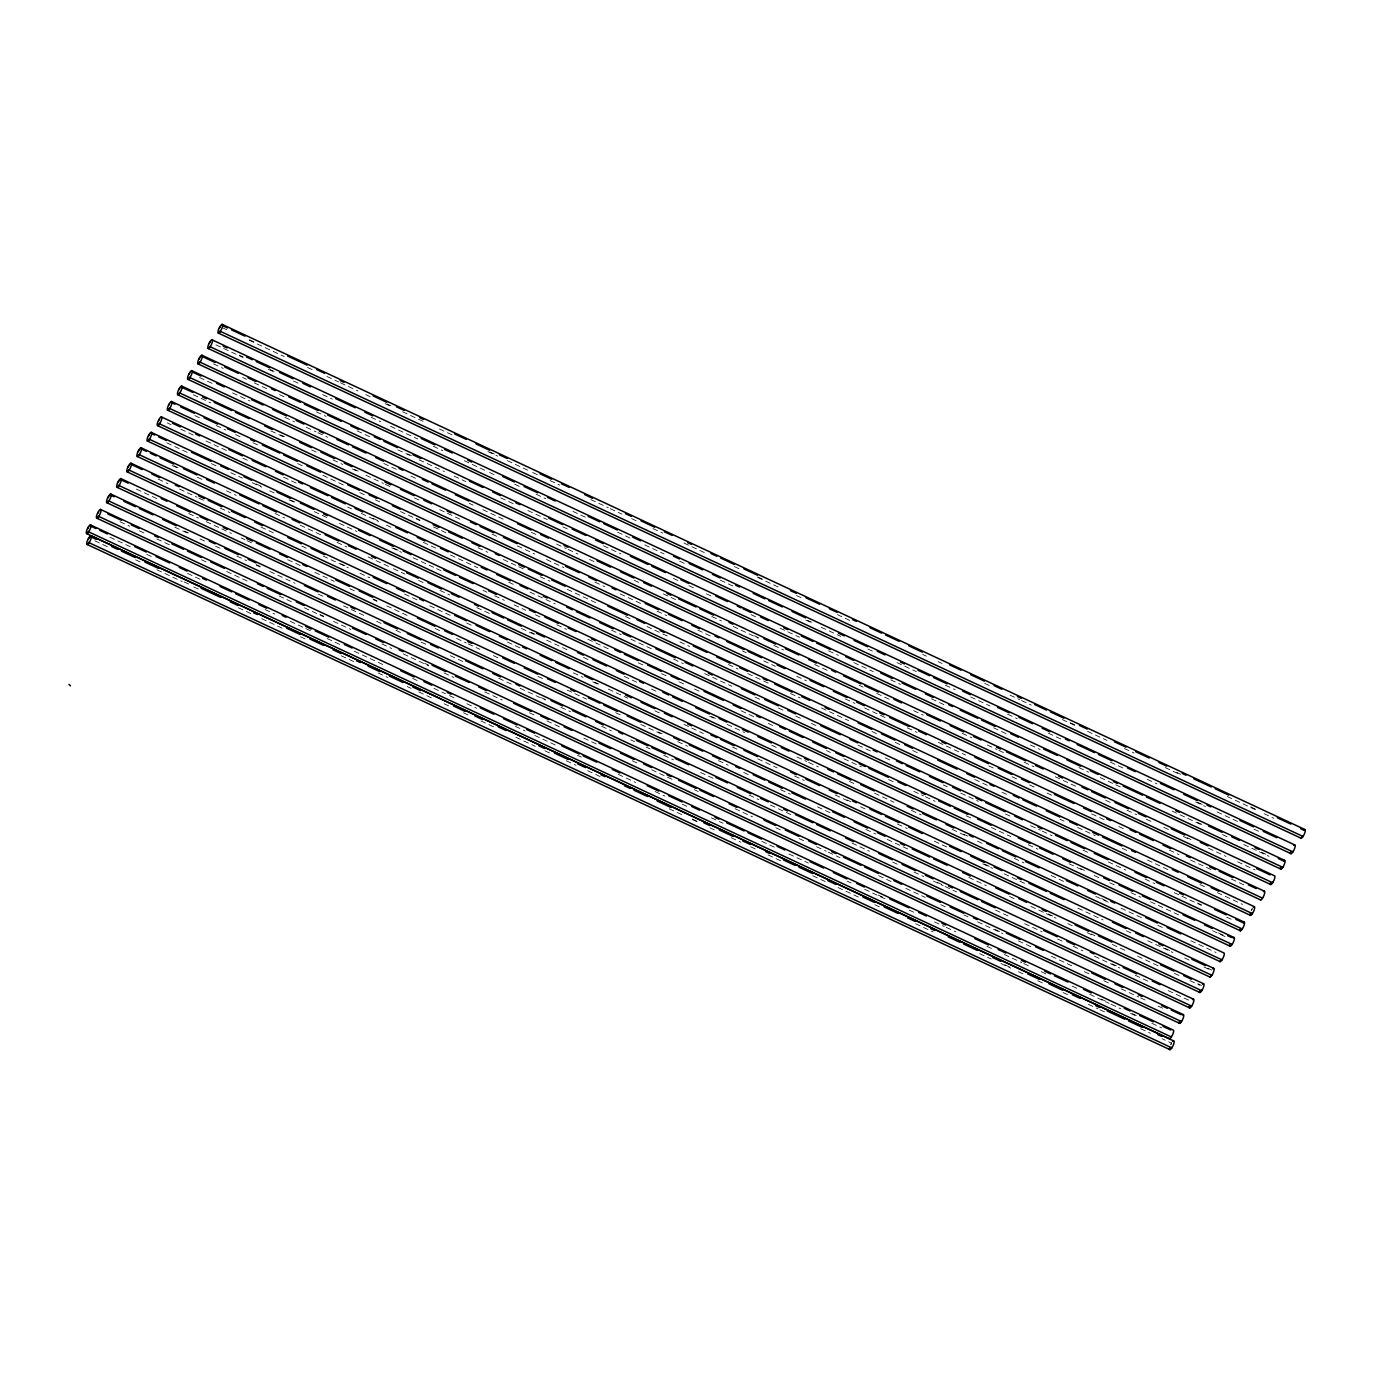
<?xml version="1.0" encoding="UTF-8"?>
<svg xmlns="http://www.w3.org/2000/svg" width="1374" height="1374" viewBox="0 0 1374 1374"><rect width="100%" height="100%" fill="white"/><g stroke="black" fill="none" stroke-linecap="round" stroke-linejoin="round"><path stroke-width="0.75" stroke-dasharray="5 3.75" d="M1170.923 1044.635L1171.713 1043.227L1162.009 1038.692M1251.474 910.361L1252.281 908.953M249.312 339.722L255.135 342.435M387.073 403.99L390.955 405.811M489.917 451.977L497.663 455.601M757.675 576.891L763.497 579.605M1070.071 722.638L1075.894 725.352M1176.779 772.428L1180.661 774.249M1250.512 806.83L1256.334 809.544M222.159 327.596L227.981 330.327M249.329 340.271L284.246 356.57M307.536 367.442L313.358 370.156M326.943 376.493L338.571 381.92M340.512 382.831L357.979 390.972M365.742 394.596L371.564 397.309M385.149 403.647L390.972 406.361M402.616 411.788L423.948 421.749M439.474 428.997L453.059 435.335M487.976 451.617L497.68 456.151M507.384 460.668L530.673 471.54M532.614 472.45L538.436 475.164M550.081 480.591L559.785 485.125M590.82 499.604L608.287 507.745M610.228 508.655L621.872 514.082M631.576 518.616L637.381 521.33M652.908 528.578L662.611 533.095M683.96 543.056L707.249 553.911M734.403 566.586L740.225 569.3M757.692 577.458L780.982 588.312M796.491 595.56L802.313 598.274M837.247 614.573L850.832 620.911M922.624 654.402L926.505 656.205M938.133 661.65L942.014 663.453M984.711 683.376L990.534 686.09M1009.924 695.141L1019.628 699.658M1021.569 700.568L1031.273 705.085M1062.325 719.581L1075.911 725.919M1087.538 731.346L1106.946 740.397M1124.413 748.538L1134.117 753.072M1165.152 767.551L1180.678 774.799M1227.257 796.525L1256.351 810.11M1264.114 813.717L1273.818 818.251M239.179 355.145L243.061 356.965M270.231 369.623L274.113 371.444M807.689 620.378L811.57 622.199M1197.699 802.347L1205.462 805.954M215.907 344.84L221.729 347.553M223.67 348.464L243.078 357.515M268.308 369.28L274.113 371.993M293.521 381.045L299.343 383.758M322.632 394.63L332.336 399.147M371.135 417.267L380.838 421.784M390.542 426.318L417.713 438.993M433.222 446.224L442.926 450.758M464.275 460.719L487.564 471.574M489.505 472.484L495.31 475.198M514.718 484.249L520.54 486.963M536.066 494.211L545.77 498.728M572.924 511.403L586.509 517.74M617.561 532.219L631.147 538.556M644.715 544.894L664.123 553.945M679.649 561.193L685.471 563.907M720.388 580.206L733.974 586.543M805.765 620.035L811.587 622.748M821.291 627.283L840.699 636.334M867.853 649.009L873.675 651.723M896.964 662.577L902.787 665.291M904.727 666.201L916.372 671.628M945.467 685.214L955.17 689.748M970.697 696.979L990.104 706.03M1007.571 714.188L1017.258 718.705M1048.31 733.184L1063.837 740.431M1110.398 762.158L1125.924 769.406M1147.273 779.367L1156.977 783.884M1195.775 801.987L1205.479 806.521M1217.124 811.948L1238.455 821.91M1253.981 829.14L1259.803 831.871M407.563 453.849L411.444 455.67M1197.269 822.287L1203.092 825.001M1261.298 852.172L1269.061 855.779M213.537 363.887L223.241 368.404M242.648 377.472L246.53 379.276M254.293 382.899L267.878 389.237M279.506 394.664L285.328 397.378M316.381 411.857L326.085 416.391M357.12 430.869L370.705 437.207M397.876 449.882L409.521 455.309M419.225 459.843L444.437 471.608M454.141 476.143L465.786 481.57M500.703 497.869L514.288 504.206M527.874 510.544L547.281 519.595M562.808 526.826L568.63 529.54M603.547 545.839L621.014 553.98M673.397 578.437L679.22 581.15M688.924 585.668L694.746 588.381M706.391 593.826L712.213 596.539M751.011 614.642L756.834 617.355M780.123 628.21L785.945 630.941M787.886 631.834L799.513 637.278M828.625 650.847L838.329 655.381M853.855 662.611L873.246 671.663M890.713 679.821L900.417 684.338M931.469 698.834L946.978 706.064M993.557 727.791L1009.083 735.038M1030.414 745L1040.118 749.517M1078.934 767.619L1088.637 772.154M1100.265 777.581L1113.85 783.919M1115.791 784.829L1121.613 787.542M1172.056 811.072L1203.109 825.568M1222.516 834.619L1228.339 837.333M1243.848 844.581L1257.433 850.901M1259.374 851.811L1269.078 856.346M754.446 635.853L758.328 637.656M1187.136 837.711L1191.018 839.531M199.539 377.507L213.107 383.844M232.515 392.895L249.982 401.036M284.899 417.335L294.603 421.852M306.247 427.28L315.951 431.814M317.892 432.724L327.596 437.241M383.861 463.502L397.447 469.839M411.032 476.177L418.795 479.801M469.238 503.331L473.12 505.134M482.824 509.668L504.172 519.63M531.326 532.305L537.148 535.018M556.556 544.07L566.26 548.587M568.201 549.497L577.904 554.031M589.532 559.458L595.354 562.172M634.17 580.275L639.992 582.988M663.264 593.86L669.086 596.574M671.027 597.467L676.85 600.198M711.784 616.479L721.487 621.014M733.115 626.441L758.345 638.206M773.871 645.454L783.575 649.988M814.61 664.466L830.136 671.697M859.248 685.283L863.13 687.103M876.715 693.423L892.224 700.671M913.573 710.633L923.276 715.15M962.075 733.269L971.779 737.786M987.305 745.034L997.009 749.551M998.95 750.462L1004.772 753.175M1024.18 762.226L1033.866 766.761M1055.215 776.722L1078.504 787.577M1105.658 800.252L1111.48 802.966M1127.006 810.213L1136.71 814.73M1146.414 819.265L1152.236 821.978M1163.881 827.406L1169.703 830.119M1183.272 836.457L1191.035 840.081M1208.502 848.222L1225.969 856.38M1237.613 861.807L1255.063 869.948M280.588 434.923L284.47 436.726M354.32 469.307L358.202 471.127M193.287 394.733L199.11 397.447M201.051 398.357L210.754 402.874M270.901 430.938L284.487 437.276M311.64 449.951L317.463 452.664M332.989 459.912L342.693 464.446M352.397 468.963L356.278 470.767M365.965 475.301L383.432 483.442M385.373 484.352L391.195 487.066M414.484 497.938L420.307 500.651M439.697 509.702L445.519 512.416M447.46 513.326L461.046 519.664M492.098 534.143L497.92 536.856M517.311 545.907L534.778 554.066M546.423 559.493L563.89 567.634M594.925 582.129L604.629 586.646M620.155 593.894L641.503 603.839M657.03 611.087L666.716 615.621M697.769 630.099L713.295 637.347M742.389 650.915L746.271 652.736M763.738 660.877L775.383 666.304M796.731 676.266L806.435 680.8M845.233 698.902L854.937 703.419M864.641 707.953L887.913 718.808M907.321 727.859L917.025 732.394M938.373 742.355L965.527 755.03M988.816 765.885L994.639 768.598M1012.106 776.757L1019.869 780.363M1029.573 784.898L1035.378 787.611M1047.022 793.038L1052.845 795.752M1091.66 813.872L1105.246 820.209M1118.814 826.547L1126.577 830.154M1169.274 850.077L1178.978 854.594M1190.605 860.038L1211.954 869.982M1231.362 879.051L1244.947 885.371M415.978 518.238L419.86 520.042M194.799 415.583L200.621 418.314M216.147 425.545L225.834 430.079M235.538 434.596L241.36 437.31M253.005 442.754L258.827 445.468M297.643 463.57L303.448 466.284M322.856 475.335L346.145 486.207M359.73 492.545L365.553 495.258M375.239 499.775L381.062 502.489M400.469 511.54L419.877 520.591M433.463 526.929L447.031 533.267M478.083 547.762L487.787 552.279M503.313 559.527L516.899 565.865M518.84 566.775L524.645 569.489M540.171 576.719L549.875 581.254M567.342 589.394L598.377 603.89M625.548 616.548L631.37 619.279M646.896 626.51L668.245 636.471M679.872 641.898L689.576 646.433M728.392 664.535L738.096 669.052M747.782 673.586L771.072 684.441M790.479 693.509L800.183 698.026M821.515 707.988L848.685 720.663M871.975 731.518L877.797 734.231M895.247 742.389L903.01 746.013M912.714 750.53L918.536 753.244M974.801 779.505L988.387 785.842M1001.972 792.18L1009.735 795.804M1060.178 819.333L1064.06 821.137M1077.645 827.474L1095.112 835.632M1122.266 848.308L1128.088 851.021M1147.496 860.072L1168.845 870.034M1199.88 884.513L1205.702 887.226M1217.347 892.653L1242.577 904.418M372.869 518.273L378.692 520.986M1197.51 902.993L1201.391 904.813M167.199 422.866L171.08 424.686M180.784 429.203L194.369 435.541M206.014 440.968L227.363 450.93M242.872 458.177L248.694 460.891M283.628 477.19L297.213 483.528M347.656 507.058L351.538 508.861M361.242 513.395L378.709 521.536M386.455 525.16L394.218 528.784M423.329 542.352L438.856 549.6M450.5 555.027L477.654 567.702M508.706 582.198L514.529 584.912M530.038 592.142L555.268 603.925M611.533 630.168L621.237 634.702M630.941 639.219L654.23 650.091M673.638 659.142L683.325 663.659M704.673 673.621L731.844 686.296M755.116 697.15L760.938 699.881M778.405 708.022L786.168 711.646M795.872 716.163L801.695 718.877M811.399 723.411L819.162 727.035M857.96 745.137L871.545 751.475M885.131 757.813L892.894 761.436M943.337 784.966L947.218 786.77M960.804 793.107L978.254 801.265M1005.424 813.94L1011.247 816.654M1030.655 825.705L1040.358 830.222M1042.299 831.133L1051.986 835.667M1083.038 850.145L1088.861 852.859M1108.268 861.91L1125.718 870.068M1145.126 879.12L1154.83 883.637M1174.238 892.688L1180.06 895.401M1182.001 896.312L1201.391 905.363M1226.621 917.128L1232.444 919.841M256.011 483.906L261.833 486.619M290.945 500.205L294.826 502.008M393.771 548.174L401.534 551.798M1080.651 868.643L1084.533 870.446M1218.412 932.912L1226.175 936.536M166.769 442.823L188.118 452.785M211.407 463.639L217.229 466.353M230.815 472.69L242.442 478.118M252.146 482.652L261.85 487.169M269.613 490.793L275.435 493.506M289.021 499.844L294.843 502.558M314.234 511.609L327.819 517.946M339.464 523.391L356.931 531.532M391.848 547.831L401.552 552.348M413.196 557.792L434.545 567.737M436.485 568.647L442.308 571.361M483.047 590.373L486.928 592.177M494.692 595.801L504.395 600.335M514.099 604.852L525.744 610.296M535.431 614.813L541.253 617.527M556.779 624.775L566.483 629.292M587.832 639.254L611.104 650.125M638.275 662.8L644.097 665.514M661.564 673.655L669.327 677.279M679.031 681.796L684.836 684.527M694.54 689.044L702.303 692.668M741.118 710.77L754.704 717.108M768.272 723.445L776.035 727.069M826.495 750.599L830.377 752.42M843.945 758.757L861.412 766.898M888.583 779.573L894.405 782.287M913.796 791.338L923.5 795.872M925.441 796.765L935.144 801.3M966.197 815.778L972.019 818.492M991.41 827.543L1010.817 836.594M1028.284 844.752L1037.988 849.269M1069.024 863.765L1084.55 870.996M1094.254 875.53L1100.076 878.244M1109.78 882.778L1115.602 885.491M1131.111 892.722L1140.815 897.256M1150.519 901.773L1156.341 904.504M1158.282 905.397L1181.571 916.269M1212.607 930.748L1226.192 937.085M174.103 465.838L177.967 467.641M531.12 632.401L535.001 634.204M711.56 716.593L715.442 718.396M963.809 834.276L967.691 836.079M1101.57 898.544L1109.333 902.168M172.162 465.477L177.985 468.208M197.392 477.259L203.215 479.973M226.504 490.827L236.208 495.361M275.006 513.464L284.71 517.998M300.236 525.229L321.568 535.19M337.094 542.438L346.798 546.955M368.146 556.917L391.435 567.771M393.359 568.681L405.004 574.109M418.589 580.446L424.411 583.16M439.938 590.408L449.642 594.942M476.795 607.617L490.381 613.938M521.433 628.433L535.018 634.771M546.646 640.198L567.994 650.16M583.521 657.39L589.343 660.121M624.26 676.403L637.845 682.741M651.431 689.078L659.194 692.702M709.637 716.232L713.518 718.052M727.104 724.39L744.571 732.531M771.724 745.206L777.547 747.92M796.954 756.971L806.658 761.505M808.599 762.415L818.303 766.932M849.338 781.411L855.16 784.125M874.568 793.193L893.976 802.244M911.443 810.385L921.13 814.919M952.182 829.398L967.708 836.646M977.412 841.163L983.234 843.876M1014.27 858.355L1023.974 862.889M1051.144 875.564L1064.713 881.902M1095.765 896.38L1109.35 902.718M1120.995 908.145L1142.326 918.107M1157.853 925.355L1163.675 928.068M1190.846 940.743L1216.059 952.508M340.529 563.632L348.292 567.256M594.719 682.225L598.6 684.029M846.968 799.908L850.849 801.712M984.729 864.177L992.492 867.801M1165.169 948.369L1172.932 951.993M1207.866 968.275L1211.748 970.096M158.165 479.097L167.868 483.631M179.496 489.058L196.963 497.199M198.904 498.109L204.726 500.823M220.252 508.071L229.956 512.588M260.991 527.084L274.577 533.421M301.748 546.079L307.57 548.81M323.096 556.041L348.309 567.806M359.954 573.25L369.658 577.767M404.574 594.066L418.16 600.404M429.804 605.831L451.153 615.792M466.679 623.04L472.501 625.754M507.418 642.036L521.004 648.373M573.387 672.831L583.091 677.348M592.795 681.882L598.617 684.596M608.321 689.113L627.712 698.164M654.883 710.839L660.705 713.553M683.994 724.424L689.817 727.138M691.757 728.048L703.385 733.476M732.497 747.061L738.319 749.775M757.727 758.826L777.117 767.877M794.584 776.018L804.288 780.552M835.34 795.031L850.849 802.279M860.553 806.796L866.376 809.509M897.428 824.005L907.132 828.522M934.286 841.197L947.871 847.535M982.805 863.834L992.509 868.351M1004.136 873.795L1025.485 883.74M1077.869 908.18L1103.099 919.962M1126.388 930.816L1132.21 933.53M1147.719 940.778L1161.305 947.115M1163.246 948.026L1172.949 952.543M1184.594 957.97L1190.416 960.684M1204.002 967.021L1211.765 970.645M373.093 598.978L376.974 600.782M658.318 732.05L662.199 733.853M1048.328 914.002L1056.091 917.626M1091.008 933.925L1094.889 935.728M1197.733 983.715L1201.615 985.519M136.387 489.092L157.735 499.054M188.77 513.533L198.474 518.067M206.237 521.673L219.823 528.011M221.764 528.921L231.467 533.456M241.171 537.973L245.053 539.793M246.994 540.686L252.816 543.4M287.733 559.699L301.318 566.036M314.904 572.374L334.294 581.425M349.82 588.673L355.643 591.387M373.11 599.528L376.991 601.348M386.695 605.865L408.026 615.827M435.197 628.502L441.02 631.216M456.546 638.463L466.25 642.98M468.191 643.891L479.835 649.318M493.403 655.656L499.226 658.369M538.041 676.472L543.864 679.203M567.136 690.057L572.958 692.771M574.899 693.681L586.543 699.108M615.655 712.694L621.477 715.407M640.868 724.459L660.276 733.51M677.743 741.651L687.447 746.185M718.482 760.664L728.186 765.198M743.712 772.428L751.475 776.052M780.569 789.638L790.273 794.155M817.444 806.83L831.03 813.168M865.946 829.467L875.65 834.001M887.295 839.428L908.643 849.39M968.79 877.436L986.257 885.595M1009.529 896.449L1015.352 899.163M1030.878 906.411L1044.463 912.748M1046.404 913.658L1056.108 918.176M1067.753 923.62L1073.575 926.334M1087.143 932.671L1094.906 936.278M1112.373 944.436L1125.959 950.774M1137.603 956.201L1158.935 966.162M1174.461 973.393L1180.283 976.124M1189.987 980.641L1199.691 985.175M184.46 531.12L188.341 532.923M256.251 564.611L260.133 566.414M541.476 697.683L545.358 699.486M937.308 882.348L943.114 885.079M1111.927 963.827L1119.69 967.451M174.773 527.152L188.358 533.49M199.986 538.917L205.808 541.631M215.512 546.165L221.334 548.879M236.86 556.109L246.564 560.644M256.268 565.161L260.15 566.981M269.836 571.498L295.067 583.28M318.356 594.135L324.178 596.848M343.569 605.9L349.391 608.613M351.332 609.524L364.917 615.861M376.562 621.288L382.384 624.002M395.97 630.34L401.792 633.071M421.183 642.122L427.005 644.835M450.294 655.69L463.88 662.028M498.796 678.327L512.382 684.664M520.145 688.288L545.375 700.053M560.901 707.301L570.588 711.818M601.64 726.296L611.344 730.831M630.752 739.882L634.633 741.685M646.261 747.13L650.142 748.933M663.728 755.271L673.432 759.805M700.603 772.463L714.171 778.8M749.105 795.099L758.809 799.634M770.453 805.061L791.785 815.022M851.949 843.086L869.399 851.227M892.688 862.082L898.51 864.813M914.036 872.043L923.74 876.578M933.444 881.095L943.131 885.629M945.072 886.539L956.716 891.966M995.532 910.069L1009.1 916.406M1024.626 923.654L1042.093 931.795M1057.619 939.043L1063.442 941.757M1073.146 946.274L1082.832 950.808M1094.477 956.235L1119.707 968M1135.233 975.248L1148.819 981.586M1168.209 990.637L1189.558 1000.598M319.85 614.436L323.732 616.239M424.635 663.316L428.499 665.136M964.033 914.981L967.914 916.784M995.085 929.459L1002.848 933.083M120.019 521.759L129.706 526.276M139.409 530.811L145.232 533.524M156.876 538.952L170.462 545.289M201.497 559.768L207.319 562.481M226.727 571.532L248.076 581.494M279.111 595.99L284.933 598.703M286.874 599.596L292.696 602.327M304.341 607.755L323.749 616.806M333.453 621.323L350.902 629.481M381.955 643.959L391.659 648.494M403.303 653.921L428.516 665.686M444.042 672.934L453.746 677.451M484.799 691.946L502.249 700.087M529.419 712.763L535.242 715.476M546.886 720.903L562.413 728.151M583.744 738.113L597.329 744.45M632.263 760.732L638.086 763.446M651.654 769.784L674.943 780.655M694.351 789.707L698.232 791.51M735.09 808.719L752.557 816.86M775.846 827.732L781.669 830.446M799.118 838.587L806.882 842.21M816.585 846.745L826.289 851.262M828.23 852.172L839.875 857.599M878.673 875.702L892.258 882.039M905.844 888.377L925.252 897.428M940.778 904.676L946.583 907.39M977.635 921.868L1002.865 933.633M1018.374 940.881L1031.96 947.218M1051.368 956.27L1072.716 966.231M1084.361 971.658L1090.166 974.372M1103.751 980.71L1109.574 983.423M1121.218 988.868L1138.685 997.009M1140.626 997.919L1146.448 1000.633M1158.093 1006.06L1163.898 1008.774M878.244 895.092L885.99 898.716M1101.381 999.207L1105.246 1001.011M1132.416 1013.686L1136.298 1015.489M109.886 537.182L133.158 548.037M146.743 554.375L152.566 557.088M187.499 573.387L201.085 579.725M265.113 609.592L274.817 614.126M290.326 621.357L303.912 627.695M305.852 628.605L311.675 631.319M327.201 638.567L342.727 645.814M354.355 651.242L385.407 665.72M412.578 678.395L418.4 681.109M433.909 688.357L445.554 693.784M449.435 695.587L455.258 698.318M466.902 703.746L476.606 708.263M515.405 726.365L525.108 730.899M534.812 735.433L558.102 746.288M577.492 755.339L581.374 757.16M618.248 774.352L635.715 782.493M655.106 791.544L664.81 796.078M682.277 804.219L690.04 807.843M711.389 817.805L723.033 823.232M761.831 841.335L775.417 847.672M789.002 854.01L808.393 863.061M847.208 881.163L851.09 882.984M864.675 889.321L886.007 899.283M909.296 910.138L915.118 912.851M934.526 921.902L944.23 926.437M946.171 927.347L955.857 931.864M986.91 946.342L992.732 949.073M1004.377 954.501L1021.844 962.642M1023.767 963.552L1029.59 966.266M1041.234 971.693L1047.057 974.406M1072.287 986.189L1080.05 989.795M1089.754 994.329L1109.144 1003.381M1111.085 1004.291L1120.789 1008.808M1130.493 1013.342L1136.315 1016.056M1151.841 1023.304L1161.545 1027.821M184.082 581.889L189.887 584.603M692.444 819.076L698.267 821.789M1004.823 964.823L1010.646 967.536M94.84 540.806L108.409 547.144M135.579 559.819L141.402 562.533M156.928 569.781L182.141 581.546M193.786 586.973L199.608 589.686M238.423 607.789L252.009 614.126M261.695 618.661L284.985 629.515M300.511 636.763L306.333 639.477M341.25 655.776L354.835 662.113M378.125 672.968L387.829 677.502M407.219 686.553L411.101 688.357M418.864 691.981L432.449 698.318M444.094 703.746L449.916 706.476M463.502 712.814L469.324 715.528M480.952 720.955L494.537 727.293M515.885 737.254L535.293 746.305M544.997 750.822L552.743 754.446M566.328 760.784L576.032 765.318M587.677 770.745L601.262 777.083M669.172 808.771L682.758 815.091M692.462 819.625L700.208 823.249M709.911 827.766L715.734 830.497M731.26 837.728L740.964 842.262M750.668 846.779L756.49 849.493M768.135 854.937L781.703 861.275M812.755 875.753L826.341 882.091M837.985 887.518L859.317 897.48M874.843 904.727L880.665 907.441M915.599 923.723L933.049 931.881M979.628 953.608L991.272 959.035M1000.959 963.552L1010.663 968.086M1018.426 971.71L1024.248 974.424M1037.834 980.761L1043.656 983.475M1063.064 992.526L1068.886 995.24M1088.277 1004.291L1097.981 1008.825M1099.921 1009.735L1105.744 1012.449M1140.678 1028.731L1150.364 1033.265M1170.682 1044.463A4.826 1.322 -65 0 1 1171.696 1042.66M1251.233 910.189A4.826 1.322 -65 0 1 1252.264 908.403"/><path stroke-width="1.5" d="M70.469 685.849L69.009 684.372M87.73 528.629L88.537 527.221M97.863 513.206L98.67 511.798M107.996 497.783L108.804 496.375M118.13 482.36L118.92 480.952M128.263 466.937L129.053 465.528M88.211 539.501L89.018 538.093M138.379 451.514L139.186 450.088M148.512 436.09L149.319 434.665M158.645 420.667L159.436 419.242M168.779 405.244L169.569 403.819M178.895 389.804L179.702 388.395M189.028 374.381L189.835 372.972M199.161 358.957L199.969 357.549M209.295 343.534L210.085 342.126M219.411 328.111L220.218 326.703M219.514 331.787L220.338 330.773M209.398 347.21L210.205 346.196M199.264 362.633L200.072 361.62M189.131 378.056L189.938 377.06M178.998 393.479L179.822 392.483M168.882 408.92L169.689 407.906M158.749 424.343L159.556 423.329M148.615 439.766L149.423 438.753M138.482 455.189L139.306 454.176M128.366 470.612L129.173 469.599M118.233 486.035L119.04 485.022M108.099 501.458L108.907 500.445M97.966 516.882L98.773 515.868M87.833 532.305L88.657 531.291M88.314 543.177L89.121 542.163M1302.226 836.921L1303.033 835.907M1292.092 852.344L1292.9 851.33M1281.959 867.767L1282.784 866.754M1271.843 883.19L1272.65 882.177M1261.71 898.613L1262.517 897.6M1251.577 914.036L1252.384 913.023M1241.443 929.459L1242.268 928.446M1221.194 960.323L1222.001 959.31M1211.061 975.746L1211.868 974.733M1200.928 991.169L1201.735 990.156M1190.794 1006.592L1191.619 1005.579M1180.678 1022.016L1181.485 1021.002M1170.545 1037.439L1171.352 1036.425M1171.009 1048.31L1171.833 1047.297M222.073 324.333L1304.785 829.467M221.695 325.277L227.517 327.991M231.399 329.812L244.984 336.149M287.698 356.072L307.106 365.123M316.81 369.658L324.59 373.281M340.117 380.529L343.998 382.333M373.11 395.918L386.712 402.256M396.416 406.79L404.179 410.414M419.705 417.644L423.587 419.465M454.657 433.944L466.301 439.388M476.005 443.905L489.591 450.26M499.294 454.777L507.075 458.401M540.068 473.79L551.713 479.234M561.416 483.751L569.197 487.375M584.723 494.623L592.486 498.247M625.496 513.636L631.319 516.366M641.023 520.883L654.608 527.221M664.312 531.755L672.075 535.379M687.618 542.627L691.5 544.43M710.908 553.482L716.73 556.212M720.611 558.016L734.197 564.353M743.901 568.888L757.503 575.225M790.479 590.614L796.285 593.328M805.988 597.845L819.557 604.182M829.261 608.699L837.024 612.323M852.533 619.571L856.414 621.374M869.982 627.712L881.627 633.139M885.491 634.943L899.077 641.28M908.764 645.814L922.349 652.135M949.503 664.81L961.13 670.237M970.834 674.771L984.402 681.109M994.106 685.626L1001.852 689.25M1017.378 696.481L1021.26 698.301M1034.828 704.622L1046.473 710.066M1050.337 711.869L1063.923 718.207M1079.432 725.438L1087.195 729.062M1114.348 741.737L1125.976 747.164M1135.68 751.681L1149.248 758.019M1158.952 762.536L1166.698 766.16M1182.224 773.407L1186.088 775.211M1193.851 778.835L1211.301 786.976M1215.183 788.779L1228.768 795.117M1277.253 817.736L1290.821 824.074M1300.525 828.608L1304.39 830.411M220.355 331.34L1303.05 836.457M218.466 333.143L1301.178 838.26M211.957 339.756L1294.651 844.89M223.206 346.145L227.088 347.948M246.513 357L252.335 359.73M256.217 361.534L269.802 367.871M279.506 372.406L293.091 378.743M302.812 383.277L310.576 386.884M335.806 398.666L355.231 407.717M364.934 412.252L372.697 415.875M421.234 438.512L434.819 444.85M444.523 449.384L452.286 452.991M467.813 460.238L471.694 462.059M502.764 476.538L514.408 481.982M524.112 486.499L537.698 492.837M547.419 497.371L555.182 500.995M588.175 516.384L599.837 521.828M603.718 523.631L617.304 529.969M632.83 537.217L640.593 540.841M673.603 556.23L679.426 558.96M689.13 563.477L702.715 569.815M712.419 574.349L720.182 577.973M735.725 585.221L739.607 587.024M753.192 593.362L764.837 598.789M768.701 600.61L782.287 606.93M791.974 611.464L805.559 617.802M838.518 633.174L844.34 635.904M854.044 640.421L867.612 646.759M877.316 651.276L885.062 654.9M900.588 662.131L904.453 663.951M918.038 670.289L929.666 675.716M933.547 677.519L947.133 683.857M962.642 691.088L970.405 694.712M997.541 707.387L1009.186 712.814M1018.89 717.331L1032.458 723.669M1042.145 728.203L1049.908 731.81M1065.417 739.057L1069.298 740.861M1077.061 744.485L1094.511 752.626M1098.393 754.446L1111.961 760.767M1127.487 768.014L1135.233 771.638M1160.446 783.403L1174.031 789.724M1183.718 794.258L1197.304 800.595M1206.99 805.112L1210.872 806.916M1239.966 820.501L1253.535 826.839M1263.238 831.356L1276.807 837.693M210.222 346.763L1292.917 851.88M208.35 348.567L1291.045 853.683M201.823 355.196L1284.518 860.313M201.428 356.124L215.031 362.478M224.735 366.995L238.32 373.333M248.024 377.867L255.787 381.491M271.331 388.739L275.212 390.542M288.798 396.88L300.442 402.324M304.324 404.128L317.909 410.465M327.613 415L341.216 421.337M350.92 425.854L358.683 429.478M374.209 436.726L380.031 439.44M383.913 441.26L397.515 447.598M413.042 454.846L420.805 458.469M469.341 481.106L482.927 487.444M492.631 491.961L500.394 495.585M515.937 502.832L519.819 504.653M548.93 518.238L562.516 524.576M572.219 529.093L585.822 535.431M595.526 539.965L603.289 543.589M630.46 556.264L647.944 564.422M651.826 566.225L665.411 572.563M680.937 579.811L688.7 583.435M715.888 596.11L727.533 601.537M737.237 606.071L741.118 607.892M743.059 608.785L750.822 612.409M760.509 616.926L768.272 620.55M783.781 627.798L787.663 629.601M801.248 635.939L812.876 641.366M816.757 643.169L830.325 649.507M845.852 656.755L853.597 660.362M880.751 673.037L892.396 678.464M902.083 682.998L915.668 689.319M925.355 693.853L933.118 697.477M948.627 704.707L952.508 706.528M960.271 710.135L977.721 718.276M981.603 720.096L995.171 726.434M1010.697 733.664L1018.443 737.288M1043.656 749.053L1057.241 755.391M1066.928 759.908L1080.514 766.245M1090.2 770.762L1097.963 774.386M1113.472 781.634L1117.354 783.438M1123.176 786.151L1142.567 795.202M1146.448 797.006L1160.017 803.343M1175.543 810.591L1179.407 812.395M1208.502 825.963L1222.07 832.301M1231.774 836.835L1239.537 840.441M1255.046 847.689L1258.928 849.493M1278.318 858.544L1284.14 861.258M200.089 362.186L1282.784 867.32M198.217 363.99L1280.911 869.124M191.69 370.619L1274.402 875.736A4.826 1.322 -65 0 1 1273.183 881.885A4.826 1.322 -65 0 1 1270.263 883.035M193.253 372.457L201.016 376.081M216.542 383.329L224.305 386.953M251.494 399.628L263.138 405.055M272.842 409.589L286.427 415.927M296.131 420.461L303.894 424.085M319.438 431.316L323.319 433.136M336.905 439.474L348.549 444.901M352.431 446.722L366.016 453.059M375.737 457.594L383.501 461.2M399.027 468.448L402.908 470.269M422.316 479.32L428.138 482.034M432.037 483.854L445.623 490.192M455.326 494.709L468.912 501.046M517.448 523.7L531.034 530.038M540.738 534.555L548.501 538.179M564.044 545.426L567.926 547.247M597.037 560.815L610.623 567.17M620.344 571.687L633.929 578.025M643.633 582.559L651.396 586.183M666.922 593.431L670.804 595.234M678.584 598.858L696.051 607.016M699.933 608.819L713.518 615.157M729.044 622.405L732.926 624.208M763.961 638.687L775.606 644.114M785.293 648.648L798.878 654.986M808.565 659.503L816.328 663.127M831.837 670.357L835.718 672.178M843.481 675.802L860.931 683.943M864.813 685.746L878.381 692.084M893.907 699.314L901.653 702.938M926.866 714.703L940.434 721.041M950.138 725.558L963.706 731.895M973.41 736.43L981.173 740.036M996.682 747.284L1000.564 749.088M1006.386 751.801L1025.777 760.852M1035.464 765.387L1043.227 768.993M1058.736 776.241L1062.617 778.045M1082.008 787.096L1087.83 789.81M1091.712 791.63L1105.28 797.951M1114.984 802.485L1128.552 808.822M1138.256 813.339L1146.019 816.963M1171.215 828.728L1184.8 835.066M1200.309 842.296L1208.072 845.92M1256.557 868.54L1270.126 874.877M189.956 377.61L1272.668 882.743M188.083 379.413L1270.778 884.547M181.557 386.042L1264.269 891.159M181.179 386.987L192.824 392.414M202.528 396.949L206.409 398.752M214.172 402.376L231.656 410.517M235.538 412.337L249.123 418.675M264.65 425.923L272.413 429.547M299.601 442.222L311.245 447.649M320.949 452.183L334.535 458.521M344.256 463.055L352.019 466.679M385.012 482.068L390.834 484.782M400.538 489.316L414.141 495.653M423.845 500.17L431.608 503.794M447.134 511.042L451.016 512.863M470.44 521.914L476.263 524.628M480.144 526.448L493.73 532.786M503.434 537.303L517.019 543.64M565.556 566.294L579.141 572.632M588.862 577.149L596.625 580.773M612.151 588.02L616.033 589.824M645.145 603.409L658.747 609.747M668.451 614.281L682.036 620.619M691.74 625.153L699.503 628.777M715.047 636.025L718.928 637.828M726.691 641.452L744.141 649.593M748.023 651.396L761.591 657.734M777.1 664.982L784.863 668.588M810.076 680.353L823.644 686.691M833.348 691.225L846.916 697.545M856.62 702.08L864.383 705.704M879.892 712.934L883.774 714.755M889.579 717.468L908.987 726.503M918.674 731.037L926.437 734.661M941.946 741.891L945.827 743.712M974.922 757.28L988.49 763.618M998.194 768.135L1011.762 774.472M1021.466 778.989L1029.212 782.613M1054.425 794.378L1073.815 803.429M1083.519 807.946L1091.282 811.57M1106.791 818.818L1110.673 820.622M1130.063 829.673L1135.886 832.386M1139.767 834.19L1153.336 840.527M1163.039 845.062L1170.785 848.668M1186.312 855.916L1190.176 857.719M1209.584 866.771L1215.389 869.484M1219.27 871.305L1232.856 877.625M1248.365 884.873L1256.128 888.497M179.839 393.033L1262.534 898.167M177.95 394.836L1260.662 899.97M171.441 401.466L1254.136 906.6M171.046 402.41L174.927 404.214M180.75 406.927L194.335 413.265M204.056 417.799L217.642 424.137M227.345 428.671L235.109 432.295M250.635 439.525L254.516 441.346M262.297 444.97L279.764 453.111M283.645 454.931L297.231 461.269M306.934 465.803L320.537 472.141M347.708 484.816L359.353 490.243M369.056 494.777L376.82 498.401M392.363 505.649L400.126 509.256M433.119 524.662L438.941 527.376M448.663 531.91L462.248 538.247M471.952 542.764L479.715 546.388M495.241 553.636L499.123 555.457M518.548 564.508L524.37 567.222M528.251 569.025L541.837 575.38M551.541 579.897L565.143 586.234M607.84 606.157L627.265 615.226M636.969 619.743L644.732 623.367M660.259 630.614L664.14 632.418M693.269 646.003L706.854 652.341M716.558 656.875L730.126 663.213M739.83 667.73L747.576 671.354M763.102 678.584L766.984 680.405M774.73 684.029L792.18 692.17M801.884 696.687L809.647 700.311M825.156 707.541L829.037 709.362M858.132 722.93L871.7 729.268M881.404 733.785L894.972 740.122M904.676 744.656L912.422 748.263M937.635 760.028L957.025 769.079M966.729 773.614L974.492 777.22M990.001 784.468L993.883 786.272M1013.273 795.323L1019.096 798.036M1022.96 799.857L1036.546 806.177M1046.232 810.712L1059.818 817.049M1069.504 821.566L1077.268 825.19M1092.777 832.421L1098.599 835.134M1102.48 836.955L1121.871 846.006M1131.575 850.523L1135.456 852.327M1172.297 869.536L1178.119 872.25M1187.806 876.767L1201.391 883.104M1211.078 887.621L1218.841 891.245M169.706 408.456L1252.401 913.59M167.834 410.259L1250.529 915.393M161.308 416.889L1244.002 922.023M172.557 423.261L180.338 426.885M195.864 434.132L199.745 435.936M228.857 449.521L242.459 455.859M252.163 460.393L265.749 466.731M275.453 471.265L283.216 474.889M298.759 482.119L302.641 483.94M310.404 487.564L327.871 495.705M331.752 497.525L345.338 503.863M355.042 508.38L362.822 512.004M395.815 527.41L407.46 532.837M417.164 537.371L424.944 540.995M440.47 548.226L448.233 551.85M481.243 567.256L487.066 569.97M496.77 574.504L510.355 580.841M520.059 585.358L527.822 588.982M543.365 596.23L547.247 598.034M566.655 607.102L572.477 609.816M576.359 611.619L589.944 617.957M599.648 622.491L613.251 628.828M622.954 633.362L630.718 636.986M655.948 648.751L675.373 657.803M685.076 662.337L692.839 665.961M708.366 673.208L712.247 675.012M741.325 688.58L754.91 694.918M764.597 699.452L778.182 705.772M787.869 710.306L795.632 713.93M820.845 725.695L840.235 734.729M849.939 739.264L857.685 742.887M873.211 750.118L877.093 751.922M896.483 760.973L902.306 763.686M906.17 765.507L919.756 771.844M929.442 776.362L943.028 782.699M952.714 787.216L960.478 790.84M975.987 798.088L981.809 800.802M985.69 802.605L1005.081 811.656M1014.785 816.173L1022.531 819.797M1038.057 827.045L1041.921 828.848M1055.507 835.186L1067.134 840.613M1071.016 842.417L1084.601 848.754M1094.288 853.288L1107.873 859.609M1135.01 872.284L1146.655 877.711M1156.358 882.245L1164.104 885.852M1179.613 893.1L1183.495 894.903M1214.53 909.382L1226.158 914.809M1235.861 919.343L1243.625 922.95M159.573 423.879L1242.268 929.013M157.701 425.682L1240.396 930.816M151.174 432.312L1233.869 937.446M150.797 433.257L154.678 435.06M158.56 436.88L166.323 440.504M191.553 452.269L210.978 461.321M220.682 465.855L228.445 469.479M243.971 476.726L251.734 480.35M276.981 492.115L290.567 498.453M300.271 502.987L313.856 509.325M323.56 513.859L327.441 515.662M358.511 530.158L370.156 535.585M379.859 540.119L393.462 546.457M403.166 550.974L410.929 554.598M443.922 570.004L455.584 575.431M459.466 577.235L473.051 583.589M488.577 590.82L496.34 594.444M529.351 609.85L535.173 612.564M544.877 617.081L558.462 623.435M568.166 627.952L575.929 631.576M591.473 638.824L595.354 640.628M614.762 649.696L620.584 652.41M624.466 654.213L638.068 660.551M647.772 665.085L661.358 671.422M671.062 675.956L678.825 679.58M704.055 691.345L723.445 700.397M733.149 704.914L740.895 708.537M756.421 715.768L760.286 717.589M779.693 726.64L785.499 729.354M789.38 731.157L802.966 737.495M812.652 742.012L826.238 748.349M835.924 752.883L843.688 756.49M859.197 763.738L865.019 766.452M868.9 768.255L888.291 777.306M897.978 781.84L905.741 785.447M921.25 792.695L925.131 794.498M938.717 800.836L950.344 806.263M954.226 808.084L967.794 814.404M977.498 818.938L991.066 825.276M1018.22 837.934L1029.865 843.361M1039.551 847.895L1053.137 854.233M1062.823 858.75L1070.586 862.374M1103.562 877.746L1109.368 880.476M1119.071 884.993L1132.64 891.331M1142.344 895.848L1150.107 899.472M1183.066 914.861L1194.71 920.288M1204.397 924.805L1212.16 928.429M1227.669 935.677L1231.551 937.48M149.44 439.302L1232.152 944.436M147.568 441.106L1230.262 946.239M141.041 447.735L1223.753 952.869A4.826 1.322 -65 0 1 1223.032 958.056A4.826 1.322 -65 0 1 1219.648 961.302M140.663 448.68L146.486 451.393M150.367 453.214L156.189 455.928M160.071 457.731L173.656 464.068M183.36 468.603L196.963 474.94M206.667 479.474L214.43 483.098M239.66 494.863L259.085 503.914M262.966 505.735L276.552 512.073M292.078 519.32L299.841 522.944M325.088 534.709L338.674 541.047M348.378 545.581L356.141 549.205M371.684 556.436L375.566 558.256M406.618 572.752L418.263 578.179M427.967 582.713L441.569 589.051M451.273 593.568L459.036 597.192M474.562 604.44L478.444 606.243M492.047 612.598L503.691 618.025M507.573 619.829L521.158 626.166M536.684 633.414L544.447 637.038M577.458 652.444L583.28 655.158M592.984 659.675L606.569 666.012M616.291 670.546L624.054 674.17M639.58 681.418L643.461 683.221M662.869 692.273L668.691 695.004M672.573 696.807L682.294 701.341M695.862 707.679L709.431 713.999M719.134 718.533L726.898 722.157M742.407 729.388L748.229 732.102M757.916 736.636L771.501 742.956M781.188 747.49L788.951 751.114M804.46 758.345L808.341 760.148M827.732 769.2L833.554 771.913M837.436 773.734L851.004 780.071M860.708 784.588L874.276 790.926M907.252 806.315L913.075 809.028M922.761 813.545L936.347 819.883M946.033 824.4L953.796 828.024M969.305 835.272L973.187 837.075M986.755 843.413L998.4 848.84M1002.281 850.643L1015.85 856.981M1025.554 861.515L1039.122 867.836M1066.276 880.511L1077.903 885.938M1087.607 890.472L1095.37 894.079M1110.879 901.327L1114.761 903.13M1145.796 917.609L1157.423 923.036M1167.127 927.57L1180.695 933.908M139.306 454.725L1222.018 959.859M137.434 456.529L1220.146 961.663M130.908 463.158L1213.62 968.292M130.53 464.103L142.175 469.53M151.879 474.064L159.642 477.688M175.185 484.936L179.067 486.739M198.474 495.791L204.297 498.522M208.178 500.325L221.764 506.663M231.485 511.197L245.07 517.534M254.774 522.068L262.537 525.675M287.784 537.457L301.37 543.795M311.074 548.329L324.659 554.667M373.196 577.303L386.781 583.641M396.485 588.175L404.248 591.799M419.791 599.03L423.673 600.85M454.725 615.329L466.37 620.773M476.091 625.29L489.676 631.645M499.38 636.162L507.143 639.786M522.67 647.034L526.551 648.837M540.154 655.175L551.798 660.619M555.68 662.423L569.265 668.76M584.792 676.008L592.572 679.632M625.565 695.021L631.387 697.752M641.091 702.269L654.694 708.606M664.398 713.14L672.161 716.764M687.67 723.995L691.551 725.816M710.942 734.867L716.764 737.58M720.646 739.384L734.214 745.721M743.918 750.238L757.486 756.576M790.462 771.965L796.267 774.678M805.971 779.195L819.539 785.533M829.243 790.067L837.006 793.674M852.515 800.922L856.397 802.725M869.965 809.063L881.61 814.49M885.491 816.311L899.06 822.631M908.764 827.165L922.332 833.503M949.486 846.161L961.113 851.588M970.817 856.122L984.385 862.46M994.089 866.977L1001.852 870.601M1017.361 877.831L1021.243 879.652M1028.989 883.259L1046.456 891.417M1050.32 893.22L1063.905 899.558M1112.39 922.177L1125.959 928.515M1135.663 933.032L1143.408 936.656M1158.935 943.886L1162.816 945.707M1191.893 959.275L1205.479 965.613M129.19 470.148L1211.885 975.282M127.301 471.952L1210.013 977.086M120.792 478.581L1203.487 983.715M120.397 479.526L128.16 483.15M161.17 498.539L166.993 501.27M176.696 505.787L190.282 512.124M200.003 516.658L207.766 520.282M223.292 527.53L227.174 529.333M246.581 538.385L252.404 541.116M256.285 542.919L269.888 549.257M279.592 553.791L287.355 557.415M302.881 564.645L306.763 566.466M335.891 580.051L349.477 586.389M359.181 590.923L372.766 597.261M417.421 618.077L434.888 626.235M444.609 630.769L452.372 634.376M467.899 641.624L471.78 643.444M502.832 657.923L514.494 663.367M524.198 667.884L537.784 674.222M547.487 678.756L555.251 682.38M570.794 689.628L574.676 691.431M588.261 697.769L599.906 703.213M603.787 705.017L617.373 711.354M627.094 715.888L640.679 722.226M673.672 737.615L679.477 740.328M689.181 744.863L702.749 751.183M712.453 755.717L720.216 759.341M735.725 766.572L739.607 768.375M753.175 774.713L764.82 780.14M768.684 781.961L782.27 788.298M791.956 792.815L805.542 799.153M832.696 811.811L844.323 817.255M854.027 821.772L867.595 828.11M877.299 832.627L885.045 836.251M900.571 843.499L904.453 845.302M912.199 848.926L929.648 857.067M933.53 858.87L947.115 865.208M962.624 872.456L970.388 876.062M995.6 887.827L1009.169 894.165M1018.873 898.682L1026.618 902.306M1042.145 909.554L1046.009 911.357M1075.103 924.925L1088.689 931.263M1098.376 935.797L1111.961 942.117M1160.429 964.754L1174.014 971.092M1183.701 975.609L1191.464 979.233M119.057 485.572L1201.752 990.706M117.185 487.392L1199.88 992.509M110.659 494.005L1193.353 999.138M110.264 494.949L114.162 496.77M123.866 501.287L135.511 506.731M139.392 508.535L152.978 514.872M162.682 519.406L176.284 525.744M209.277 541.133L215.1 543.846M224.804 548.381L238.406 554.718M248.11 559.252L255.873 562.876M304.41 585.513L317.995 591.851M327.699 596.385L335.462 600.009M350.988 607.239L354.87 609.06M383.999 622.645L397.584 628.983M407.288 633.5L420.891 639.837M430.594 644.372L438.358 647.996M465.528 660.671L483.013 668.829M492.716 673.346L500.479 676.97M516.006 684.218L519.887 686.038M550.957 700.517L562.601 705.961M572.305 710.478L585.891 716.816M595.595 721.35L603.375 724.974M618.901 732.222L622.783 734.025M636.368 740.363L648.013 745.807M651.894 747.611L665.48 753.948M675.166 758.465L688.752 764.803M715.906 777.478L727.533 782.905M737.237 787.422L750.805 793.76M760.509 798.294L768.255 801.901M783.781 809.149L787.646 810.952M795.409 814.576L812.858 822.717M816.74 824.52L830.325 830.858M845.834 838.106L853.597 841.73M878.793 853.477L892.379 859.815M902.065 864.349L915.651 870.687M925.337 875.204L933.101 878.828M948.61 886.058L952.491 887.879M960.254 891.486L977.704 899.644M981.586 901.447L995.154 907.785M1043.639 930.404L1057.224 936.742M1066.911 941.259L1074.674 944.883M1090.183 952.113L1094.065 953.934M1123.159 967.502L1136.727 973.84M1152.254 981.07L1159.999 984.694M108.924 501.012L1191.636 1006.129M107.052 502.815L1189.747 1007.932M100.525 509.428L1183.237 1014.562M107.911 513.996L121.496 520.334M131.2 524.868L138.963 528.492M154.506 535.74L158.388 537.543M171.973 543.881L183.618 549.325M187.499 551.129L201.085 557.466M210.789 562L224.391 568.338M257.385 583.727L263.207 586.44M267.088 588.261L280.691 594.598M296.217 601.846L303.98 605.47M352.517 628.107L366.102 634.444M375.806 638.962L383.569 642.585M399.113 649.833L402.994 651.654M432.106 665.239L445.691 671.577M455.395 676.094L468.998 682.431M478.702 686.966L486.465 690.59M513.636 703.265L531.12 711.423M540.824 715.94L548.587 719.564M564.113 726.812L571.876 730.436M599.064 743.111L610.709 748.538M620.413 753.072L633.998 759.41M643.702 763.944L651.465 767.568M666.974 774.799L670.856 776.602M678.619 780.226L696.068 788.367M699.95 790.187L713.518 796.525M729.044 803.756L736.79 807.38M763.944 820.038L775.589 825.482M785.275 829.999L798.861 836.337M808.547 840.854L816.311 844.478M831.82 851.725L835.701 853.529M843.464 857.153L860.914 865.294M864.796 867.097L878.364 873.435M893.89 880.682L901.636 884.289M926.849 896.054L940.434 902.392M950.121 906.909L963.706 913.246M973.393 917.78L977.275 919.584M1006.369 933.152L1019.937 939.49M1035.446 946.738L1043.209 950.344M1091.695 972.981L1105.263 979.301M1114.967 983.836L1122.73 987.459M1138.239 994.69L1142.12 996.511M1161.511 1005.545L1167.333 1008.258M1171.215 1010.079L1180.901 1014.596M98.791 516.435L1181.503 1021.552M96.919 518.238L1179.631 1023.355M90.392 524.851L1173.104 1029.985A4.826 1.322 -65 0 1 1172.829 1034.193A4.826 1.322 -65 0 1 1169.497 1038.778L86.785 533.662M90.014 525.795L95.837 528.526M99.718 530.33L107.481 533.954M134.669 546.629L146.314 552.056M156.018 556.59L169.603 562.928M179.307 567.462L187.07 571.086M202.613 578.334L206.495 580.137M220.08 586.475L231.725 591.902M235.607 593.723L249.209 600.06M258.913 604.594L266.676 608.201M282.202 615.449L286.084 617.269M305.492 626.321L311.331 629.034M315.213 630.855L328.798 637.192M344.324 644.44L352.087 648.047M400.624 670.701L414.209 677.038M423.913 681.556L431.694 685.179M447.22 692.427L451.101 694.248M480.213 707.816L493.816 714.171M503.519 718.688L517.105 725.025M526.809 729.56L534.572 733.184M561.76 745.859L579.227 754.017M583.108 755.82L596.694 762.158M612.22 769.406L620 773.03M647.154 785.705L658.799 791.132M668.485 795.649L682.071 801.987M691.757 806.521L699.521 810.128M715.03 817.375L718.911 819.179M726.674 822.803L744.124 830.944M748.006 832.747L761.574 839.085M777.083 846.332L784.846 849.956M810.059 861.704L823.627 868.042M833.331 872.576L846.899 878.913M856.603 883.43L864.366 887.054M889.579 898.819L908.97 907.871M918.656 912.388L926.419 916.011M941.929 923.242L945.81 925.063M974.905 938.631L988.473 944.969M998.177 949.486L1005.94 953.109M1021.449 960.34L1025.33 962.161M1044.721 971.212L1050.543 973.926M1054.408 975.729L1067.993 982.066M1083.502 989.297L1091.265 992.921M1124.224 1008.31L1130.046 1011.024M1139.75 1015.541L1153.318 1021.878M1163.022 1026.412L1170.768 1030.019M88.675 531.858L1171.369 1036.975M90.873 535.74L1173.568 1040.857M90.495 536.667L96.317 539.398M111.844 546.629L117.666 549.36M121.547 551.163L135.133 557.501M144.837 562.035L158.439 568.372M201.136 588.295L220.561 597.346M230.265 601.881L238.028 605.505M253.555 612.752L257.436 614.556M286.565 628.141L300.15 634.479M309.854 639.013L323.44 645.351M333.161 649.868L340.924 653.492M356.45 660.739L360.332 662.56M368.095 666.167L379.739 671.611M389.443 676.128L403.046 682.483M412.75 687L420.513 690.624M453.506 706.013L465.168 711.457M474.872 715.974L482.635 719.598M498.161 726.846L505.924 730.47M538.934 745.859L544.757 748.59M554.461 753.107L568.046 759.444M577.767 763.978L585.53 767.602M601.056 774.85L604.938 776.654M624.346 785.705L630.168 788.436M634.049 790.239L647.635 796.577M657.322 801.094L670.907 807.431M703.866 822.82L709.688 825.534M719.392 830.051L732.96 836.388M742.664 840.922L750.41 844.529M765.936 851.777L769.801 853.58M783.386 859.918L795.014 865.345M798.895 867.149L812.481 873.486M827.99 880.734L835.753 884.358M862.889 897.016L874.534 902.443M884.221 906.977L897.806 913.315M907.493 917.832L915.256 921.456M930.765 928.687L934.646 930.507M948.232 936.828L959.859 942.272M963.741 944.075L977.309 950.413M992.835 957.644L1000.581 961.268M1027.735 973.943L1039.379 979.37M1049.066 983.887L1062.652 990.225M1072.338 994.742L1080.101 998.366M1095.61 1005.613L1099.492 1007.417M1107.255 1011.041L1124.705 1019.182M1128.586 1020.985L1142.155 1027.323M1157.681 1034.57L1161.545 1036.374M89.138 542.73L1171.85 1047.864M87.266 544.533L1169.961 1049.667M1212.778 968.807A4.826 1.322 -65 0 1 1213.345 972.5A4.826 1.322 -65 0 1 1209.532 976.742M1263.427 891.692A4.826 1.322 -65 0 1 1263.994 895.384A4.826 1.322 -65 0 1 1260.164 899.609M1202.645 984.231A4.826 1.322 -65 0 1 1203.916 985.742A4.826 1.322 -65 0 1 1201.065 991.65A4.826 1.322 -65 0 1 1199.365 990.998M1182.396 1015.077A4.826 1.322 -65 0 1 1183.649 1016.605A4.826 1.322 -65 0 1 1180.798 1022.496A4.826 1.322 -65 0 1 1179.098 1021.861M1303.943 829.982A4.826 1.322 -65 0 1 1304.51 833.674A4.826 1.322 -65 0 1 1300.697 837.917M1233.028 937.961A4.826 1.322 -65 0 1 1234.299 939.472A4.826 1.322 -65 0 1 1231.447 945.364A4.826 1.322 -65 0 1 1229.747 944.728M1172.726 1041.372A4.826 1.322 -65 0 1 1173.997 1042.9A4.826 1.322 -65 0 1 1171.146 1048.791A4.826 1.322 -65 0 1 1169.446 1048.156M1192.512 999.654A4.826 1.322 -65 0 1 1193.783 1001.182A4.826 1.322 -65 0 1 1190.932 1007.073A4.826 1.322 -65 0 1 1189.231 1006.421M1293.81 845.405A4.826 1.322 -65 0 1 1295.081 846.934A4.826 1.322 -65 0 1 1292.213 852.825A4.826 1.322 -65 0 1 1290.529 852.189M1283.677 860.828A4.826 1.322 -65 0 1 1284.948 862.357A4.826 1.322 -65 0 1 1282.097 868.248A4.826 1.322 -65 0 1 1280.396 867.612M1253.294 907.115A4.826 1.322 -65 0 1 1254.565 908.626A4.826 1.322 -65 0 1 1251.697 914.517A4.826 1.322 -65 0 1 1250.014 913.882M1243.161 922.538A4.826 1.322 -65 0 1 1244.432 924.049A4.826 1.322 -65 0 1 1241.581 929.94A4.826 1.322 -65 0 1 1239.88 929.305M128.486 471.093A4.826 1.322 -65 0 0 131.406 463.519A4.826 1.322 -65 0 0 127.456 468.07A4.826 1.322 -65 0 0 128.486 471.093M179.135 393.96A4.826 1.322 -65 0 0 182.055 386.386A4.826 1.322 -65 0 0 178.105 390.955A4.826 1.322 -65 0 0 179.135 393.96M118.353 486.516A4.826 1.322 -65 0 0 121.273 478.942A4.826 1.322 -65 0 0 117.322 483.493A4.826 1.322 -65 0 0 118.353 486.516M189.269 378.537A4.826 1.322 -65 0 0 192.171 370.963A4.826 1.322 -65 0 0 188.221 375.531A4.826 1.322 -65 0 0 189.269 378.537M98.104 517.363A4.826 1.322 -65 0 0 101.006 509.788A4.826 1.322 -65 0 0 97.056 514.357A4.826 1.322 -65 0 0 98.104 517.363M138.619 455.67A4.826 1.322 -65 0 0 141.539 448.096A4.826 1.322 -65 0 0 137.572 452.647A4.826 1.322 -65 0 0 138.619 455.67M219.651 332.268A4.826 1.322 -65 0 0 222.571 324.693A4.826 1.322 -65 0 0 218.621 329.262A4.826 1.322 -65 0 0 219.651 332.268M148.736 440.247A4.826 1.322 -65 0 0 151.655 432.673A4.826 1.322 -65 0 0 147.705 437.224A4.826 1.322 -65 0 0 148.736 440.247M88.434 543.657A4.826 1.322 -65 0 0 91.354 536.083A4.826 1.322 -65 0 0 87.404 540.652A4.826 1.322 -65 0 0 88.434 543.657M87.97 532.786A4.826 1.322 -65 0 0 90.89 525.212A4.826 1.322 -65 0 0 86.94 529.78A4.826 1.322 -65 0 0 87.97 532.786M108.22 501.939A4.826 1.322 -65 0 0 111.139 494.365A4.826 1.322 -65 0 0 107.189 498.934A4.826 1.322 -65 0 0 108.22 501.939M209.518 347.691A4.826 1.322 -65 0 0 212.438 340.117A4.826 1.322 -65 0 0 208.487 344.685A4.826 1.322 -65 0 0 209.518 347.691M199.385 363.114A4.826 1.322 -65 0 0 202.304 355.54A4.826 1.322 -65 0 0 198.354 360.108A4.826 1.322 -65 0 0 199.385 363.114M169.002 409.383A4.826 1.322 -65 0 0 171.922 401.809A4.826 1.322 -65 0 0 167.971 406.378A4.826 1.322 -65 0 0 169.002 409.383M158.869 424.806A4.826 1.322 -65 0 0 161.788 417.232A4.826 1.322 -65 0 0 157.838 421.801A4.826 1.322 -65 0 0 158.869 424.806"/></g></svg>
